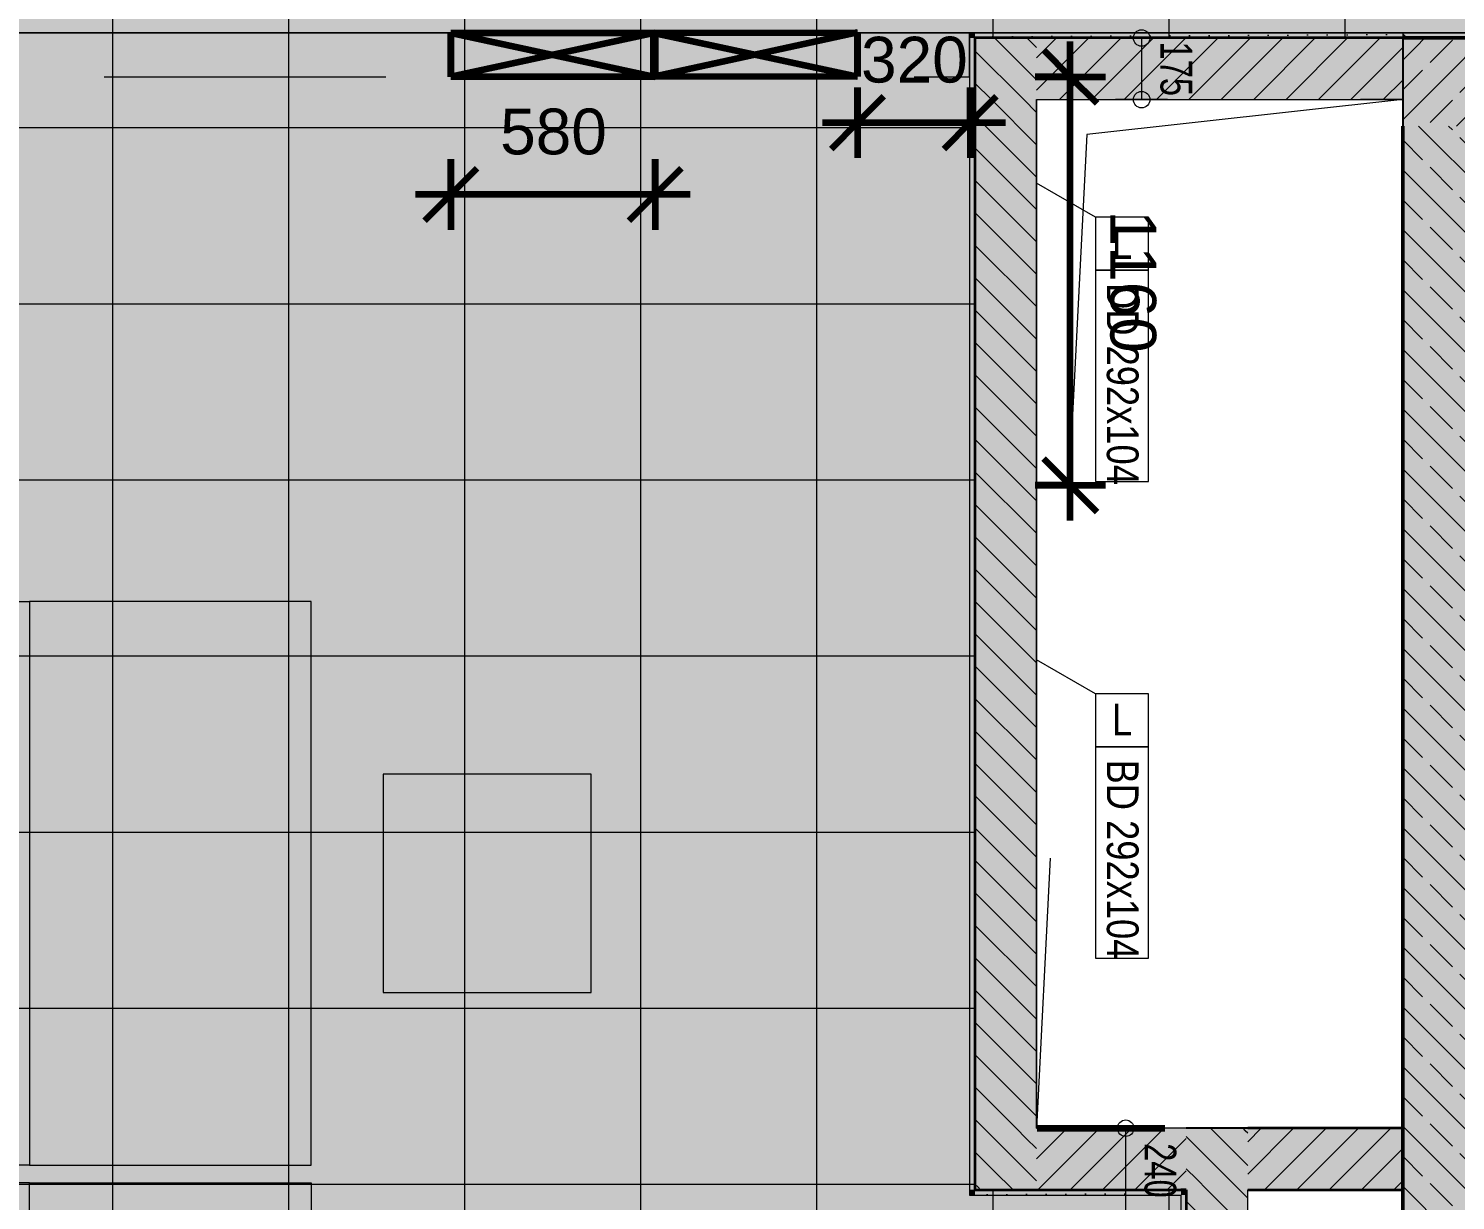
# Model space of a CAD drawing. Header units: metres. Extents: x -22.4 to 53.1, y 133.6 to 157.9.
# Drawn here: x 21.316 to 25.368, y 140.49 to 143.817 of the extents above; entities that cross this region are included whole.
import ezdxf

# ---------------------------------------------------------------- set-up
doc = ezdxf.new("R2010")
doc.units = ezdxf.units.M
doc.header["$MEASUREMENT"] = 0
doc.linetypes.add('Strichlinie', pattern=[0.004, 0.003, -0.001])
doc.linetypes.add('Strichlinie-über-Schnitt', pattern=[0.0023, 0.0008, -0.0015])
for name, color, linetype in [('10  Treppen + Rampen', 7, 'Continuous'), ('10  Wand Massiv', 7, 'Continuous'), ('10  Wand Massiv_Schnittschraffur', 7, 'Continuous'), ('20  Dach Aufbauten', 7, 'Continuous'), ('BAE-SUD-Bem', 7, 'Continuous'), ('BAE-SUD-DD', 7, 'Continuous'), ('BAE-SUD-Text', 7, 'Continuous'), ('Bemaßungen-100', 7, 'Continuous'), ('EPS-SUD-DD', 7, 'Continuous'), ('Neubau_20  Boden Aufbauten', 7, 'Continuous'), ('Neubau_20  Boden Aufbauten_Deckschraffur', 7, 'Continuous'), ('Neubau_20  Möbel', 7, 'Continuous'), ('Neubau_20  Wand Leichtbau', 7, 'Continuous')]:
    doc.layers.add(name, color=color, linetype=linetype)
doc.styles.add('ERSTELLTER_STIL_1', font='')
doc.styles.add('ERSTELLTER_STIL_2', font='')
doc.styles.get('ERSTELLTER_STIL_1').set_extended_font_data('Arial')
doc.styles.get('ERSTELLTER_STIL_2').set_extended_font_data('Arial Narrow')
pattern_1 = [(360, (14.0547, 142.5352), (2e-07, 0.5), []), (90, (14.0547, 142.5352), (-0.5, 2e-07), [])]
pattern_2 = [(225, (-110.10794, 75.26466), (-0.08485281, 0.08485281), []), (225, (-110.06552, 75.22224), (-0.08485281, 0.08485281), [0.09, -0.03])]
pattern_3 = [(26.86749, (-110.107942, 75.264664), (-0.0112982155, 0.0223013526), [0, -0.025])]
pattern_4 = [(315, (-110.10794, 75.264664), (0.04596194, 0.04596194), [])]
pattern_5 = [(315, (-110.10794, 75.264664), (0.04596194, 0.04596194), [])]

msp = doc.modelspace()

# ---------------------------------------------------------------- hatches: boundary and pattern name
at = {"layer": '10  Treppen + Rampen', "linetype": 'Continuous', "lineweight": 0, "ltscale": 1000, "true_color": 0x000000}
for points in [[(22.5153, 143.6799), (22.8053, 143.7424), (22.5153, 143.8049)], [(22.8053, 143.7424), (23.0953, 143.6799), (23.0953, 143.8049)], [(23.0903, 143.6799), (23.3803, 143.7424), (23.0903, 143.8049)], [(23.3803, 143.7424), (23.6703, 143.68), (23.6703, 143.805)]]:
    msp.add_hatch(color=18, dxfattribs=at).paths.add_polyline_path(points)
at = {"layer": '10  Wand Massiv_Schnittschraffur', "linetype": 'Continuous', "lineweight": 0, "true_color": 0xffffff}
for points in [[(24.0034, 143.8049), (23.9884, 143.8049), (24.0034, 143.7899)], [(23.9884, 143.8049), (23.9884, 143.7899), (24.0034, 143.7899)], [(23.9884, 143.7899), (23.9884, 140.5199), (24.0034, 140.5199), (24.0034, 143.7899)], [(25.2184, 143.8049), (24.0034, 143.8049), (24.0034, 143.7899), (25.2184, 143.7899)], [(24.1784, 143.7899), (24.0034, 143.7899), (24.1784, 143.6149)], [(24.1784, 143.6149), (24.0034, 143.7899), (24.0034, 143.6149)], [(24.1784, 143.6149), (25.2184, 143.6149), (25.2184, 143.7899), (24.1784, 143.7899)], [(25.2326, 143.7899), (25.2184, 143.8049), (25.2184, 143.7899)], [(29.0534, 143.8049), (25.2184, 143.8049), (25.2326, 143.7899), (29.0534, 143.7899)], [(25.2184, 143.7899), (25.2184, 143.5399), (25.4684, 143.5399), (25.4684, 143.5408), (25.2326, 143.7899)], [(25.4684, 143.7899), (25.2326, 143.7899), (25.4684, 143.5408)], [(24.1784, 140.6949), (24.1784, 143.6149), (24.0034, 143.6149), (24.0034, 140.6949)], [(25.2184, 143.5399), (25.2184, 138.0399), (25.4684, 138.0399), (25.4684, 143.5399)], [(24.0034, 140.5199), (24.1784, 140.5199), (24.1784, 140.6949)], [(24.0034, 140.6949), (24.0034, 140.5199), (24.1784, 140.6949)], [(24.1784, 140.6949), (24.1784, 140.5199), (24.6034, 140.5199), (24.6034, 140.6949)], [(24.6034, 140.6949), (24.6034, 140.5199), (24.7784, 140.6949)], [(24.6034, 140.5199), (24.7784, 140.5199), (24.7784, 140.6949)], [(25.2184, 140.6949), (24.7784, 140.6949), (24.7784, 140.5199), (25.2184, 140.5199)], [(24.0034, 140.5199), (23.9884, 140.5049), (24.0034, 140.5049)], [(24.0034, 140.5199), (23.9884, 140.5199), (23.9884, 140.5049)], [(24.5884, 140.5199), (24.0034, 140.5199), (24.0034, 140.5049), (24.5884, 140.5049)], [(24.5884, 140.5199), (24.5884, 140.5049), (24.6034, 140.5199)], [(24.5884, 140.5049), (24.6034, 140.5049), (24.6034, 140.5199)], [(24.5884, 140.5049), (24.5884, 138.0399), (24.6034, 138.0399), (24.6034, 140.5049)], [(24.6034, 140.5199), (24.6034, 138.0399), (24.7784, 138.0399), (24.7784, 140.5199)]]:
    msp.add_hatch(color=7, dxfattribs=at).paths.add_polyline_path(points)
at = {"layer": '10  Wand Massiv_Schnittschraffur', "linetype": 'Continuous', "lineweight": 13, "true_color": 0x000100}
h = msp.add_hatch(dxfattribs=at)
h.set_pattern_fill('Gips_0001', color=98, style=0, pattern_type=2)
h.set_pattern_definition(pattern_3)
h.paths.add_polyline_path([(24.0034, 143.8049), (23.9884, 143.8049), (24.0034, 143.7899)])
h = msp.add_hatch(dxfattribs=at)
h.set_pattern_fill('Gips_0001', color=98, style=0, pattern_type=2)
h.set_pattern_definition(pattern_3)
h.paths.add_polyline_path([(23.9884, 143.8049), (23.9884, 143.7899), (24.0034, 143.7899)])
h = msp.add_hatch(dxfattribs=at)
h.set_pattern_fill('Gips_0001', color=98, style=0, pattern_type=2)
h.set_pattern_definition(pattern_3)
h.paths.add_polyline_path([(23.9884, 143.7899), (23.9884, 140.5199), (24.0034, 140.5199), (24.0034, 143.7899)])
h = msp.add_hatch(dxfattribs=at)
h.set_pattern_fill('Gips_0001', color=98, style=0, pattern_type=2)
h.set_pattern_definition(pattern_3)
h.paths.add_polyline_path([(25.2184, 143.8049), (24.0034, 143.8049), (24.0034, 143.7899), (25.2184, 143.7899)])
h = msp.add_hatch(dxfattribs=at)
h.set_pattern_fill('MW_Kalksandstein_0001', color=98, style=0, pattern_type=2)
h.set_pattern_definition(pattern_5)
h.paths.add_polyline_path([(24.1784, 143.7899), (24.0034, 143.7899), (24.1784, 143.6149)])
h = msp.add_hatch(dxfattribs=at)
h.set_pattern_fill('MW_Kalksandstein_0001', color=98, style=0, pattern_type=2)
h.set_pattern_definition(pattern_5)
h.paths.add_polyline_path([(24.1784, 143.6149), (24.0034, 143.7899), (24.0034, 143.6149)])
h = msp.add_hatch(dxfattribs=at)
h.set_pattern_fill('MW_Kalksandstein_0001', color=98, style=0, pattern_type=2)
h.set_pattern_definition([(225, (-110.10794, 75.264664), (-0.04596194, 0.04596194), [])])
h.paths.add_polyline_path([(24.1784, 143.6149), (25.2184, 143.6149), (25.2184, 143.7899), (24.1784, 143.7899)])
h = msp.add_hatch(dxfattribs=at)
h.set_pattern_fill('Gips_0001', color=98, style=0, pattern_type=2)
h.set_pattern_definition(pattern_3)
h.paths.add_polyline_path([(25.2326, 143.7899), (25.2184, 143.8049), (25.2184, 143.7899)])
h = msp.add_hatch(dxfattribs=at)
h.set_pattern_fill('Gips_0001', color=98, style=0, pattern_type=2)
h.set_pattern_definition(pattern_3)
h.paths.add_polyline_path([(29.0534, 143.8049), (25.2184, 143.8049), (25.2326, 143.7899), (29.0534, 143.7899)])
h = msp.add_hatch(dxfattribs=at)
h.set_pattern_fill('Beton__Stahlbeton_0001', color=98, style=0, pattern_type=2)
h.set_pattern_definition(pattern_2)
h.paths.add_polyline_path([(25.2184, 143.7899), (25.2184, 143.5399), (25.4684, 143.5399), (25.4684, 143.5408), (25.2326, 143.7899)])
h = msp.add_hatch(dxfattribs=at)
h.set_pattern_fill('Beton__Stahlbeton_0001', color=98, style=0, pattern_type=2)
h.set_pattern_definition(pattern_2)
h.paths.add_polyline_path([(25.4684, 143.7899), (25.2326, 143.7899), (25.4684, 143.5408)])
h = msp.add_hatch(dxfattribs=at)
h.set_pattern_fill('MW_Kalksandstein_0001', color=98, style=0, pattern_type=2)
h.set_pattern_definition(pattern_5)
h.paths.add_polyline_path([(24.1784, 140.6949), (24.1784, 143.6149), (24.0034, 143.6149), (24.0034, 140.6949)])
h = msp.add_hatch(dxfattribs=at)
h.set_pattern_fill('Beton__Stahlbeton_0001', color=98, style=0, pattern_type=2)
h.set_pattern_definition([(135, (-110.10794, 75.26466), (0.08485281, 0.08485281), []), (135, (-110.15037, 75.22224), (0.08485281, 0.08485281), [0.09, -0.03])])
h.paths.add_polyline_path([(25.2184, 143.5399), (25.2184, 138.0399), (25.4684, 138.0399), (25.4684, 143.5399)])
h = msp.add_hatch(dxfattribs=at)
h.set_pattern_fill('MW_Kalksandstein_0001', color=98, style=0, pattern_type=2)
h.set_pattern_definition(pattern_5)
h.paths.add_polyline_path([(24.0034, 140.5199), (24.1784, 140.5199), (24.1784, 140.6949)])
h = msp.add_hatch(dxfattribs=at)
h.set_pattern_fill('MW_Kalksandstein_0001', color=98, style=0, pattern_type=2)
h.set_pattern_definition(pattern_5)
h.paths.add_polyline_path([(24.0034, 140.6949), (24.0034, 140.5199), (24.1784, 140.6949)])
h = msp.add_hatch(dxfattribs=at)
h.set_pattern_fill('MW_Kalksandstein_0001', color=98, style=0, pattern_type=2)
h.set_pattern_definition([(45, (-110.10794, 75.264664), (-0.04596194, 0.04596194), [])])
h.paths.add_polyline_path([(24.1784, 140.6949), (24.1784, 140.5199), (24.6034, 140.5199), (24.6034, 140.6949)])
h = msp.add_hatch(dxfattribs=at)
h.set_pattern_fill('MW_Kalksandstein_0001', color=98, style=0, pattern_type=2)
h.set_pattern_definition(pattern_4)
h.paths.add_polyline_path([(24.6034, 140.6949), (24.6034, 140.5199), (24.7784, 140.6949)])
h = msp.add_hatch(dxfattribs=at)
h.set_pattern_fill('MW_Kalksandstein_0001', color=98, style=0, pattern_type=2)
h.set_pattern_definition(pattern_4)
h.paths.add_polyline_path([(24.6034, 140.5199), (24.7784, 140.5199), (24.7784, 140.6949)])
h = msp.add_hatch(dxfattribs=at)
h.set_pattern_fill('MW_Kalksandstein_0001', color=98, style=0, pattern_type=2)
h.set_pattern_definition([(45, (-110.10794, 75.264664), (-0.04596194, 0.04596194), [])])
h.paths.add_polyline_path([(25.2184, 140.6949), (24.7784, 140.6949), (24.7784, 140.5199), (25.2184, 140.5199)])
h = msp.add_hatch(dxfattribs=at)
h.set_pattern_fill('Gips_0001', color=98, style=0, pattern_type=2)
h.set_pattern_definition(pattern_3)
h.paths.add_polyline_path([(24.0034, 140.5199), (23.9884, 140.5049), (24.0034, 140.5049)])
h = msp.add_hatch(dxfattribs=at)
h.set_pattern_fill('Gips_0001', color=98, style=0, pattern_type=2)
h.set_pattern_definition(pattern_3)
h.paths.add_polyline_path([(24.0034, 140.5199), (23.9884, 140.5199), (23.9884, 140.5049)])
h = msp.add_hatch(dxfattribs=at)
h.set_pattern_fill('Gips_0001', color=98, style=0, pattern_type=2)
h.set_pattern_definition(pattern_3)
h.paths.add_polyline_path([(24.5884, 140.5199), (24.0034, 140.5199), (24.0034, 140.5049), (24.5884, 140.5049)])
h = msp.add_hatch(dxfattribs=at)
h.set_pattern_fill('Gips_0001', color=98, style=0, pattern_type=2)
h.set_pattern_definition(pattern_3)
h.paths.add_polyline_path([(24.5884, 140.5199), (24.5884, 140.5049), (24.6034, 140.5199)])
h = msp.add_hatch(dxfattribs=at)
h.set_pattern_fill('Gips_0001', color=98, style=0, pattern_type=2)
h.set_pattern_definition(pattern_3)
h.paths.add_polyline_path([(24.5884, 140.5049), (24.6034, 140.5049), (24.6034, 140.5199)])
h = msp.add_hatch(dxfattribs=at)
h.set_pattern_fill('Gips_0001', color=98, style=0, pattern_type=2)
h.set_pattern_definition(pattern_3)
h.paths.add_polyline_path([(24.5884, 140.5049), (24.5884, 138.0399), (24.6034, 138.0399), (24.6034, 140.5049)])
h = msp.add_hatch(dxfattribs=at)
h.set_pattern_fill('MW_Kalksandstein_0001', color=98, style=0, pattern_type=2)
h.set_pattern_definition(pattern_4)
h.paths.add_polyline_path([(24.6034, 140.5199), (24.6034, 138.0399), (24.7784, 138.0399), (24.7784, 140.5199)])
at = {"layer": 'Neubau_20  Boden Aufbauten_Deckschraffur', "linetype": 'Continuous', "lineweight": 0, "true_color": 0xffffff}
for points in [[(-1.6166, 144.1049), (-1.6166, 143.8049), (30.6509, 143.8049), (30.6509, 144.1049), (7.7559, 144.1049), (4.5184, 144.1049)], [(-1.6166, 143.8049), (-1.6166, 143.7049), (4.5184, 143.7049), (4.5184, 143.6799), (7.7559, 143.6799), (7.7559, 143.7049), (7.8809, 143.7049), (7.8809, 138.3249), (7.8434, 138.3249), (7.8434, 138.0149), (7.8809, 138.0149), (7.9772, 138.0149), (24.6034, 138.0149), (24.6034, 140.5199), (24.0034, 140.5199), (24.0034, 143.7899), (30.6509, 143.7899), (30.6509, 143.8049)]]:
    msp.add_hatch(color=7, dxfattribs=at).paths.add_polyline_path(points)
at = {"layer": 'Neubau_20  Boden Aufbauten_Deckschraffur', "linetype": 'Continuous', "lineweight": 18}
h = msp.add_hatch(dxfattribs=at)
h.set_pattern_fill('Verband__Quadrat__50x50__4D', color=6, style=0, pattern_type=2)
h.set_pattern_definition(pattern_1)
h.paths.add_polyline_path([(-1.6166, 144.1049), (-1.6166, 143.8049), (30.6509, 143.8049), (30.6509, 144.1049), (7.7559, 144.1049), (4.5184, 144.1049)])
h = msp.add_hatch(dxfattribs=at)
h.set_pattern_fill('Verband__Quadrat__50x50__4D', color=6, style=0, pattern_type=2)
h.set_pattern_definition(pattern_1)
h.paths.add_polyline_path([(-1.6166, 143.8049), (-1.6166, 143.7049), (4.5184, 143.7049), (4.5184, 143.6799), (7.7559, 143.6799), (7.7559, 143.7049), (7.8809, 143.7049), (7.8809, 138.3249), (7.8434, 138.3249), (7.8434, 138.0149), (7.8809, 138.0149), (7.9772, 138.0149), (24.6034, 138.0149), (24.6034, 140.5199), (24.0034, 140.5199), (24.0034, 143.7899), (30.6509, 143.7899), (30.6509, 143.8049)])

# ---------------------------------------------------------------- linework, layer by layer
at = {"layer": '10  Wand Massiv', "color": 7, "linetype": 'Continuous', "lineweight": 35, "ltscale": 1000}
for p, q in [((24.1784, 143.7899), (24.0034, 143.7899)), ((24.0034, 143.7899), (24.0034, 143.6149)), ((24.1784, 143.7899), (24.0034, 143.7899)), ((25.2184, 143.7899), (24.1784, 143.7899)), ((24.0034, 143.6149), (24.0034, 140.6949)), ((24.0034, 140.6949), (24.0034, 140.5199)), ((24.0034, 140.5199), (24.1784, 140.5199)), ((24.0034, 140.5199), (24.1784, 140.5199)), ((24.1784, 140.5199), (24.5884, 140.5199)), ((24.6034, 140.5199), (24.5884, 140.5199)), ((24.6034, 140.5199), (24.5884, 140.5199)), ((24.6034, 140.5199), (24.6034, 138.0399))]:
    msp.add_line(p, q, dxfattribs=at)
at = {"layer": '10  Wand Massiv', "color": 7, "linetype": 'Continuous', "lineweight": 50, "ltscale": 1000}
for p in [(25.2184, 143.7899), (25.4684, 143.7899)]:
    msp.add_line(p, (25.2326, 143.7899), dxfattribs=at)
at = {"layer": '10  Wand Massiv', "color": 7, "linetype": 'Continuous', "lineweight": 13, "ltscale": 1000, "flags": 128}
for points in [[(23.9884, 143.8049), (24.0034, 143.8049)], [(23.9884, 143.8049), (23.9884, 140.5049)], [(25.2184, 143.8049), (24.0034, 143.8049)], [(25.2184, 143.8049), (25.2184, 143.7899)], [(29.0534, 143.8049), (25.2184, 143.8049)], [(25.2184, 143.8049), (25.2184, 143.7899)], [(24.1784, 140.6949), (24.1784, 143.6149)], [(24.1784, 143.6149), (25.2184, 143.6149)], [(24.6034, 140.6949), (24.1784, 140.6949)], [(23.9884, 140.5049), (24.0034, 140.5049)], [(24.0034, 140.5049), (24.5884, 140.5049)], [(24.5884, 140.5049), (24.5884, 138.0399)], [(24.7784, 138.0399), (24.7784, 140.5199)]]:
    msp.add_lwpolyline(points, dxfattribs=at)
at = {"layer": '10  Wand Massiv', "color": 7, "linetype": 'Continuous', "lineweight": 25, "ltscale": 1000, "flags": 128}
for points in [[(25.2184, 143.7899), (25.2184, 143.5399)], [(25.2184, 143.7899), (25.2184, 143.6149)], [(24.7784, 140.6949), (24.6034, 140.6949)], [(25.2184, 140.5199), (25.2184, 140.6949)]]:
    msp.add_lwpolyline(points, dxfattribs=at)
at = {"layer": '10  Wand Massiv', "color": 7, "linetype": 'Continuous', "lineweight": 50, "ltscale": 1000, "flags": 128}
msp.add_lwpolyline([(25.2184, 143.5399), (25.2184, 138.0399)], dxfattribs=at)
at = {"layer": '10  Wand Massiv', "color": 7, "linetype": 'Continuous', "lineweight": 35, "ltscale": 1000, "flags": 128}
for points in [[(25.2184, 140.6949), (24.7784, 140.6949)], [(24.7784, 140.5199), (25.2184, 140.5199)]]:
    msp.add_lwpolyline(points, dxfattribs=at)
at = {"layer": 'BAE-SUD-Bem', "color": 9, "linetype": 'Continuous', "lineweight": 18, "ltscale": 1000}
for p, q in [((24.4032, 143.7899), (24.5506, 143.7899)), ((24.4769, 143.7904), (24.4769, 143.7909)), ((24.4769, 143.7899), (24.4769, 143.6149)), ((24.5506, 143.6149), (24.4032, 143.6149)), ((24.358, 140.6949), (24.5054, 140.6949)), ((24.4317, 140.6954), (24.4317, 140.6959)), ((24.4317, 140.4549), (24.4317, 140.6949))]:
    msp.add_line(p, q, dxfattribs=at)
at = {"layer": 'BAE-SUD-Bem', "color": 7, "linetype": 'Continuous', "lineweight": 100, "ltscale": 1000}
msp.add_line((24.18, 140.6949), (24.5426, 140.6949), dxfattribs=at)
at = {"layer": 'BAE-SUD-Bem', "color": 9, "linetype": 'Continuous', "lineweight": 18, "ltscale": 1000}
for centre in [(24.4769, 143.7899), (24.4769, 143.6149), (24.4317, 140.6949)]:
    msp.add_circle(centre, 0.0234, dxfattribs=at)
at = {"layer": 'BAE-SUD-DD', "color": 9, "linetype": 'Strichlinie', "lineweight": 18, "ltscale": 1000, "flags": 128}
for points in [[(24.1784, 143.6149), (24.1784, 140.6949), (25.2184, 140.6949), (25.2184, 143.6149)], [(24.1784, 143.6149), (25.2184, 143.6149), (24.3211, 143.5162), (24.1784, 140.6949)]]:
    msp.add_lwpolyline(points, close=True, dxfattribs=at)
at = {"layer": 'BAE-SUD-Text', "color": 7, "linetype": 'Continuous', "lineweight": 100, "ltscale": 1000}
for p, q in [((22.5153, 143.8049), (23.0953, 143.6799)), ((23.0953, 143.8049), (22.5153, 143.6799)), ((22.5153, 143.6799), (22.5153, 143.8049)), ((22.5153, 143.8049), (23.0953, 143.8049)), ((22.5153, 143.8049), (22.5153, 143.6799)), ((23.6703, 143.805), (23.0903, 143.6799)), ((23.0903, 143.8049), (23.6703, 143.805)), ((23.0903, 143.8049), (23.6703, 143.68)), ((23.0903, 143.6799), (23.0903, 143.8049)), ((23.0903, 143.8049), (23.0903, 143.6799)), ((23.0953, 143.6799), (23.0953, 143.8049)), ((23.0953, 143.8049), (23.0953, 143.6799)), ((23.6703, 143.68), (23.6703, 143.805)), ((23.6703, 143.805), (23.6703, 143.68)), ((23.0953, 143.6799), (22.5153, 143.6799)), ((23.6703, 143.68), (23.0903, 143.6799))]:
    msp.add_line(p, q, dxfattribs=at)
at = {"layer": 'BAE-SUD-Text', "color": 9, "linetype": 'Continuous', "lineweight": 18, "ltscale": 1000}
for p, q in [((24.3464, 143.2807), (24.1784, 143.3773)), ((24.3464, 141.9279), (24.1784, 142.0245))]:
    msp.add_line(p, q, dxfattribs=at)
at = {"layer": 'BAE-SUD-Text', "color": 9, "linetype": 'Continuous', "lineweight": 18, "ltscale": 1000, "flags": 128}
for points in [[(24.3464, 143.1307), (24.4964, 143.1307), (24.4964, 143.2807), (24.3464, 143.2807)], [(24.3464, 142.5307), (24.4964, 142.5307), (24.4964, 143.1307), (24.3464, 143.1307)], [(24.3464, 141.7779), (24.4964, 141.7779), (24.4964, 141.9279), (24.3464, 141.9279)], [(24.3464, 141.1779), (24.4964, 141.1779), (24.4964, 141.7779), (24.3464, 141.7779)]]:
    msp.add_lwpolyline(points, close=True, dxfattribs=at)
at = {"layer": 'DEFPOINTS', "color": 9, "linetype": 'Continuous', "lineweight": 18, "ltscale": 1000}
for p, q in [((25.2184, 143.7899), (25.2185, 143.7899)), ((24.4769, 143.6149), (24.477, 143.6149)), ((25.2184, 143.6149), (25.2185, 143.6149)), ((24.4317, 140.6949), (24.4318, 140.6949)), ((25.2184, 140.6949), (25.2185, 140.6949))]:
    msp.add_line(p, q, dxfattribs=at)
at = {"layer": 'EPS-SUD-DD', "color": 7, "linetype": 'Continuous', "lineweight": 100, "ltscale": 1000}
for p, q in [((24.2745, 142.4199), (24.2745, 143.7799)), ((24.2745, 143.6799), (24.1995, 143.7549)), ((24.1745, 143.6799), (24.3745, 143.6799)), ((24.2745, 143.6799), (24.1745, 143.6799)), ((24.2745, 143.6799), (24.3495, 143.6049)), ((23.6703, 143.6495), (23.6703, 143.4495)), ((23.6703, 143.5495), (23.6703, 143.6495)), ((23.6703, 143.5495), (23.7453, 143.6245)), ((23.99, 143.6495), (23.99, 143.4495)), ((23.99, 143.5495), (23.99, 143.6495)), ((23.99, 143.5495), (24.065, 143.6245)), ((23.5703, 143.5495), (24.09, 143.5495)), ((23.6703, 143.5495), (23.5953, 143.4745)), ((23.99, 143.5495), (23.915, 143.4745)), ((22.5153, 143.4456), (22.5153, 143.2456)), ((22.5153, 143.3456), (22.5153, 143.4456)), ((22.5153, 143.3456), (22.5903, 143.4206)), ((23.0953, 143.4456), (23.0953, 143.2456)), ((23.0953, 143.3456), (23.0953, 143.4456)), ((23.0953, 143.3456), (23.1703, 143.4206)), ((23.1953, 143.3456), (22.4153, 143.3456)), ((22.5153, 143.3456), (22.4403, 143.2706)), ((23.0953, 143.3456), (23.0203, 143.2706)), ((24.2745, 142.5199), (24.1995, 142.5949)), ((24.1745, 142.5199), (24.3745, 142.5199)), ((24.2745, 142.5199), (24.1745, 142.5199)), ((24.2745, 142.5199), (24.3495, 142.4449))]:
    msp.add_line(p, q, dxfattribs=at)
at = {"layer": 'Neubau_20  Boden Aufbauten', "color": 7, "linetype": 'Continuous', "lineweight": 13, "ltscale": 1000, "flags": 128}
for points in [[(-1.6166, 144.1049), (-1.6166, 143.8049), (30.6509, 143.8049), (30.6509, 144.1049), (7.7559, 144.1049), (4.5184, 144.1049)], [(-1.6166, 143.8049), (-1.6166, 143.7049), (4.5184, 143.7049), (4.5184, 143.6799), (7.7559, 143.6799), (7.7559, 143.7049), (7.8809, 143.7049), (7.8809, 138.3249), (7.8434, 138.3249), (7.8434, 138.0149), (7.8809, 138.0149), (7.9772, 138.0149), (24.6034, 138.0149), (24.6034, 140.5199), (24.0034, 140.5199), (24.0034, 143.7899), (30.6509, 143.7899), (30.6509, 143.8049)]]:
    msp.add_lwpolyline(points, close=True, dxfattribs=at)
at = {"layer": 'Neubau_20  Möbel', "color": 9, "linetype": 'Continuous', "lineweight": 18, "ltscale": 1000, "flags": 128}
for points in [[(21.3184, 142.1899), (21.3184, 140.5899), (20.5184, 140.5899), (20.5184, 142.1899)], [(21.3184, 142.1899), (21.3184, 140.5899), (22.1184, 140.5899), (22.1184, 142.1899)], [(22.3234, 141.6999), (22.3234, 141.0799), (22.9134, 141.0799), (22.9134, 141.6999)], [(21.3184, 138.9399), (21.3184, 140.5399), (20.5184, 140.5399), (20.5184, 138.9399)], [(21.3184, 138.9399), (21.3184, 140.5399), (22.1184, 140.5399), (22.1184, 138.9399)]]:
    msp.add_lwpolyline(points, close=True, dxfattribs=at)
at = {"layer": 'Neubau_20  Wand Leichtbau', "color": 7, "linetype": 'Strichlinie-über-Schnitt', "lineweight": 18, "ltscale": 1000, "flags": 128}
for points in [[(23.9884, 143.8049), (14.6309, 143.8049)], [(23.9884, 143.6799), (23.9884, 143.8049)], [(14.6309, 143.6799), (23.9884, 143.6799)]]:
    msp.add_lwpolyline(points, dxfattribs=at)

# ---------------------------------------------------------------- texts
at = {"layer": '10  Wand Massiv', "color": 9, "linetype": 'Continuous', "lineweight": 18, "char_height": 0.09, "attachment_point": 5, "rotation": 270, "style": 'ERSTELLTER_STIL_2'}
for s, insert in [('\\A1;{\\W0.900000x;\\pqc;\\fArial Narrow|b0|i0|c0|p38;175}', (24.5749, 143.7024)), ('\\A1;{\\W0.900000x;\\pqc;\\fArial Narrow|b0|i0|c0|p38;240}', (24.5297, 140.5749))]:
    msp.add_mtext(s, dxfattribs=dict(at, insert=insert))
at = {"layer": '20  Dach Aufbauten', "color": 9, "linetype": 'Continuous', "lineweight": 18, "char_height": 0.09, "attachment_point": 4, "style": 'ERSTELLTER_STIL_2'}
for s, insert, rotation in [('\\A1;{\\pql;\\fArial Narrow|b0|i0|c0|p38;L}', (24.3926, 143.2075), 360), ('\\A1;{\\pql;\\fArial Narrow|b0|i0|c0|p38;DD 292x104}', (24.4226, 143.0941), 270), ('\\A1;{\\pql;\\fArial Narrow|b0|i0|c0|p38;L}', (24.3926, 141.8547), 360), ('\\A1;{\\pql;\\fArial Narrow|b0|i0|c0|p38;BD 292x104}', (24.4226, 141.7414), 270)]:
    msp.add_mtext(s, dxfattribs=dict(at, insert=insert, rotation=rotation))
at = {"layer": 'Bemaßungen-100', "color": 7, "linetype": 'Continuous', "lineweight": 100, "insert": (23.6802, 143.7933), "char_height": 0.13, "attachment_point": 1, "style": 'ERSTELLTER_STIL_1'}
msp.add_mtext('\\A1;{\\pql;\\fArial|b0|i0|c0|p38;320}', dxfattribs=at)
at = {"layer": 'Bemaßungen-100', "color": 7, "linetype": 'Continuous', "lineweight": 100, "char_height": 0.13, "attachment_point": 1, "style": 'ERSTELLTER_STIL_1'}
for s, insert, rotation in [('\\A1;{\\pql;\\fArial|b0|i0|c0|p38;580}', (22.6553, 143.5894), 0.0049), ('\\A1;{\\pql;\\fArial|b0|i0|c0|p38;1160}', (24.5183, 143.2999), 270)]:
    msp.add_mtext(s, dxfattribs=dict(at, insert=insert, rotation=rotation))

doc.saveas('drawing.dxf')
